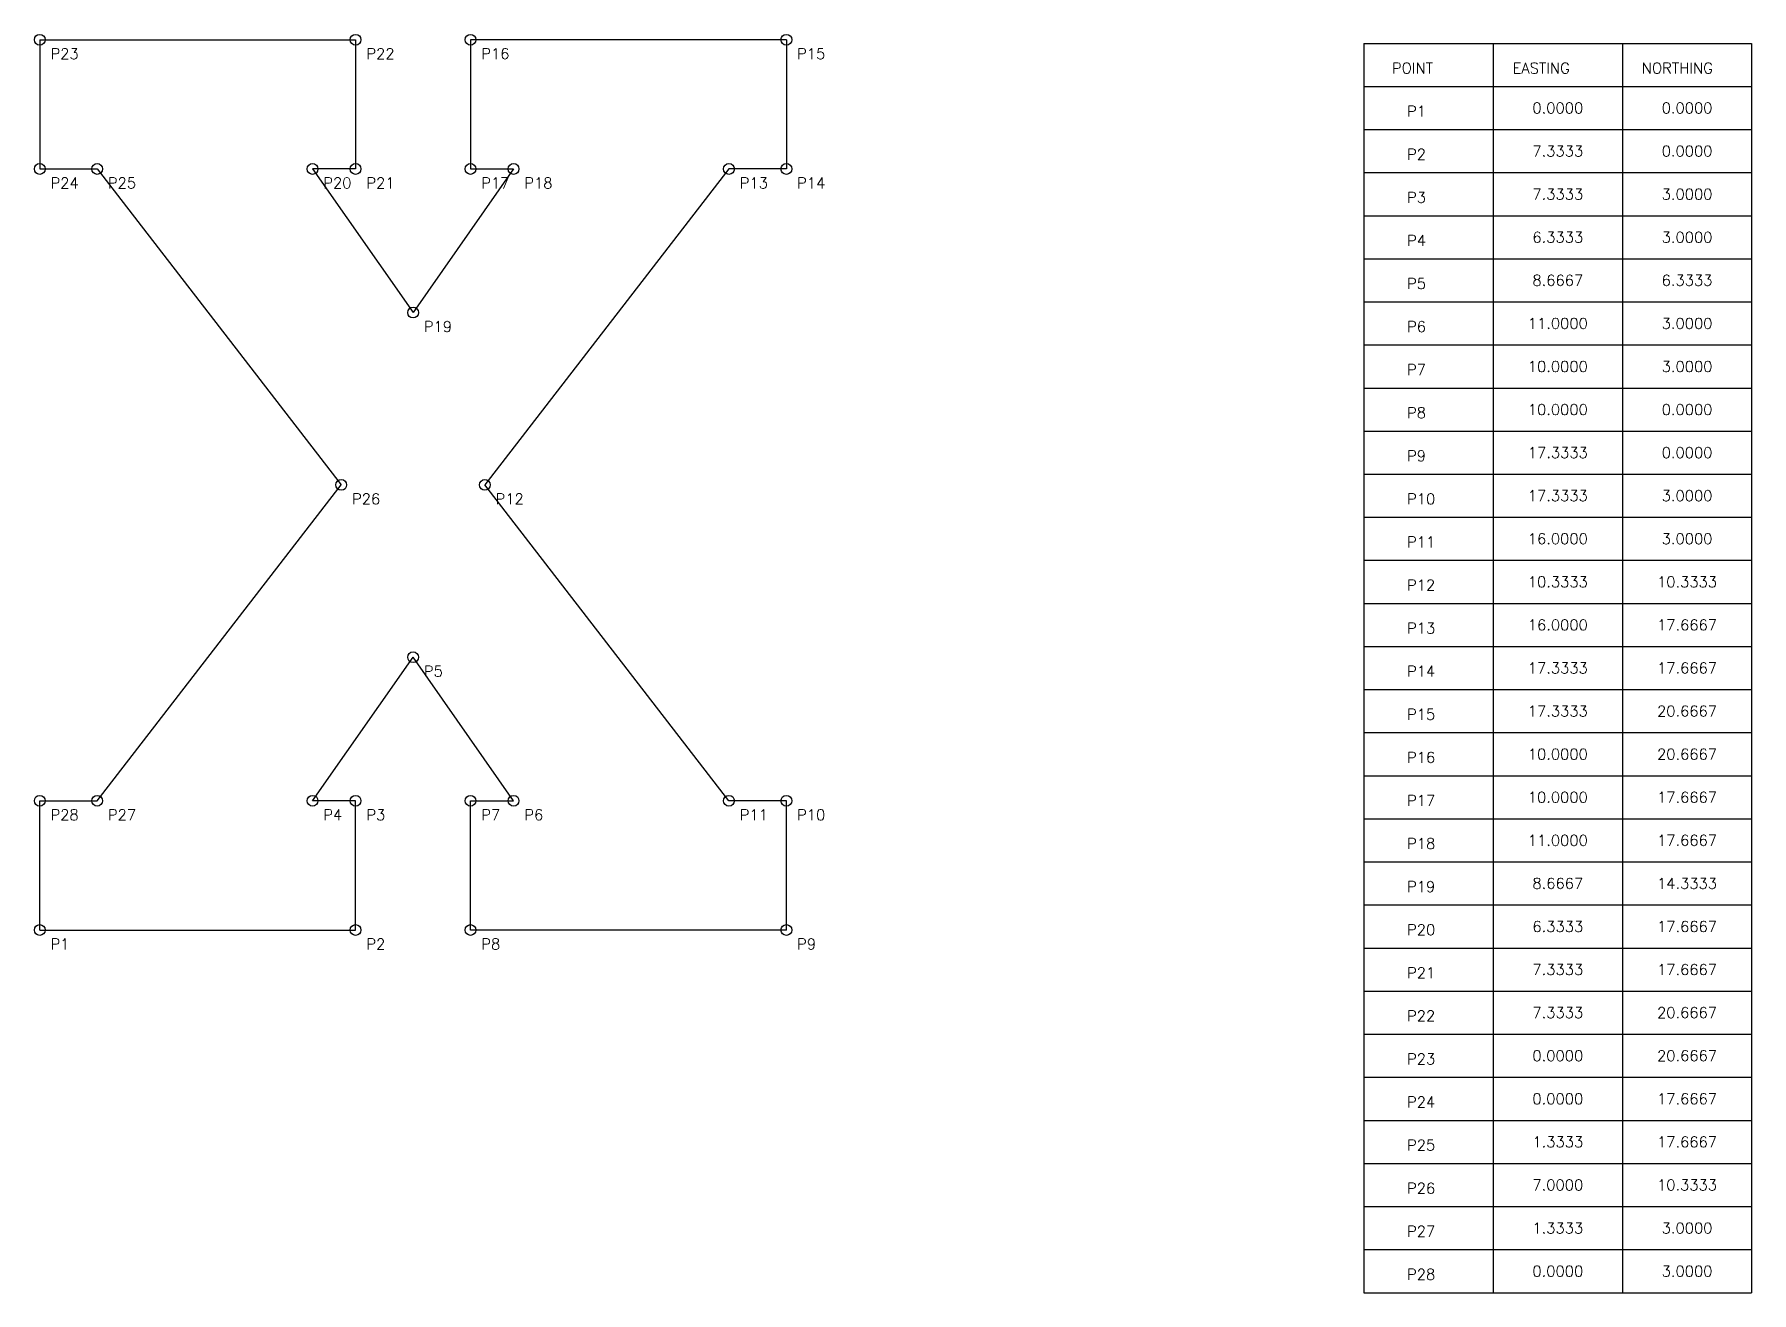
# Model space of a CAD drawing. Header units: inches. Extents: x -0.1 to 39.7, y -8.4 to 20.8.
import ezdxf
from ezdxf.enums import TextEntityAlignment as Align

# ---------------------------------------------------------------- set-up
doc = ezdxf.new("R2010")
doc.units = ezdxf.units.IN
doc.header["$MEASUREMENT"] = 0
doc.layers.add('LETTERE', color=7, linetype='Continuous')
doc.styles.add('romans', font='romans.shx', dxfattribs={"height": 0.25})

msp = doc.modelspace()

# ---------------------------------------------------------------- linework, layer by layer
for p, q in [((30.741, 20.582), (39.741, 20.582)), ((30.741, 20.582), (30.741, 17.582)), ((30.741, 20.582), (30.741, -8.418)), ((33.741, 20.582), (33.741, 17.582)), ((33.741, 20.582), (33.741, -8.418)), ((36.741, 20.582), (36.741, 17.582)), ((36.741, 20.582), (36.741, -8.418)), ((39.741, 20.582), (39.741, 17.582)), ((39.741, 20.582), (39.741, -8.418)), ((30.741, 19.582), (39.741, 19.582)), ((30.741, 18.582), (39.741, 18.582)), ((30.741, 17.582), (39.741, 17.582)), ((30.741, 16.582), (39.741, 16.582)), ((30.741, 15.582), (39.741, 15.582)), ((30.741, 14.582), (39.741, 14.582)), ((30.741, 13.582), (39.741, 13.582)), ((30.741, 12.582), (39.741, 12.582)), ((30.741, 11.582), (39.741, 11.582)), ((30.741, 10.582), (39.741, 10.582)), ((30.741, 9.582), (39.741, 9.582)), ((30.741, 8.582), (39.741, 8.582)), ((30.741, 7.582), (39.741, 7.582)), ((30.741, 6.582), (39.741, 6.582)), ((30.741, 5.582), (39.741, 5.582)), ((30.741, 4.582), (39.741, 4.582)), ((30.741, 3.582), (39.741, 3.582)), ((30.741, 2.582), (39.741, 2.582)), ((30.741, 1.582), (39.741, 1.582)), ((30.741, 0.582), (39.741, 0.582)), ((30.741, -0.418), (39.741, -0.418)), ((30.741, -1.418), (39.741, -1.418)), ((30.741, -2.418), (39.741, -2.418)), ((30.741, -3.418), (39.741, -3.418)), ((30.741, -4.418), (39.741, -4.418)), ((30.741, -5.418), (39.741, -5.418)), ((30.741, -6.418), (39.741, -6.418)), ((30.741, -7.418), (39.741, -7.418)), ((30.741, -8.418), (39.741, -8.418))]:
    msp.add_line(p, q)
at = {"color": 3}
for centre in [(0, 20.667), (7.333, 20.667), (10, 20.667), (17.333, 20.667), (0, 17.667), (1.333, 17.667), (6.333, 17.667), (7.333, 17.667), (10, 17.667), (11, 17.667), (16, 17.667), (17.333, 17.667), (8.667, 14.333), (7, 10.333), (10.333, 10.333), (8.667, 6.333), (0, 3), (1.333, 3), (6.333, 3), (7.333, 3), (10, 3), (11, 3), (16, 3), (17.333, 3), (0, 0), (7.333, 0), (10, 0), (17.333, 0)]:
    msp.add_circle(centre, 0.125, dxfattribs=at)
at = {"layer": 'LETTERE', "color": 1}
for points in [[(0, 20.667), (0, 17.667), (1.333, 17.667), (7, 10.333)], [(0, 20.667), (7.333, 20.667), (7.333, 17.667), (6.333, 17.667)], [(17.333, 20.667), (10, 20.667), (10, 17.667), (11, 17.667)], [(17.333, 20.667), (17.333, 17.667), (16, 17.667), (10.333, 10.333)], [(6.333, 17.667), (8.667, 14.333)], [(11, 17.667), (8.667, 14.333)], [(0, 0), (0, 3), (1.333, 3), (7, 10.333)], [(17.333, 0), (17.333, 3), (16, 3), (10.333, 10.333)], [(6.333, 3), (8.667, 6.333)], [(11, 3), (8.667, 6.333)], [(0, 0), (7.333, 0), (7.333, 3), (6.333, 3)], [(17.333, 0), (10, 0), (10, 3), (11, 3)]]:
    msp.add_lwpolyline(points, dxfattribs=at)

# ---------------------------------------------------------------- texts
at = {"style": 'romans'}
for s, p in [('P23', (0.25, 20.217)), ('P22', (7.583, 20.217)), ('P16', (10.25, 20.217)), ('P15', (17.583, 20.217)), ('POINT', (31.391, 19.882)), ('EASTING', (34.191, 19.882)), ('NORTHING', (37.191, 19.882)), ('P1', (31.741, 18.882)), ('P2', (31.741, 17.882)), ('P24', (0.25, 17.217)), ('P25', (1.583, 17.217)), ('P20', (6.583, 17.217)), ('P21', (7.583, 17.217)), ('P17', (10.25, 17.217)), ('P18', (11.25, 17.217)), ('P13', (16.25, 17.217)), ('P14', (17.583, 17.217)), ('P3', (31.741, 16.882)), ('P4', (31.741, 15.882)), ('P5', (31.741, 14.882)), ('P19', (8.917, 13.883)), ('P6', (31.741, 13.882)), ('P7', (31.741, 12.882)), ('P8', (31.741, 11.882)), ('P9', (31.741, 10.882)), ('P26', (7.25, 9.883)), ('P12', (10.583, 9.883)), ('P10', (31.741, 9.882)), ('P11', (31.741, 8.882)), ('P12', (31.741, 7.882)), ('P13', (31.741, 6.882)), ('P5', (8.917, 5.883)), ('P14', (31.741, 5.882)), ('P15', (31.741, 4.882)), ('P16', (31.741, 3.882)), ('P28', (0.25, 2.55)), ('P27', (1.583, 2.55)), ('P4', (6.583, 2.55)), ('P3', (7.583, 2.55)), ('P7', (10.25, 2.55)), ('P6', (11.25, 2.55)), ('P11', (16.25, 2.55)), ('P10', (17.583, 2.55)), ('P17', (31.741, 2.882)), ('P18', (31.741, 1.882)), ('P19', (31.741, 0.882)), ('P20', (31.741, -0.118)), ('P1', (0.25, -0.45)), ('P2', (7.583, -0.45)), ('P8', (10.25, -0.45)), ('P9', (17.583, -0.45)), ('P21', (31.741, -1.118)), ('P22', (31.741, -2.118)), ('P23', (31.741, -3.118)), ('P24', (31.741, -4.118)), ('P25', (31.741, -5.118)), ('P26', (31.741, -6.118)), ('P27', (31.741, -7.118)), ('P28', (31.741, -8.118))]:
    msp.add_text(s, height=0.25, dxfattribs=at).set_placement(p)
for s, p in [('0.0000', (35.241, 19.082)), ('0.0000', (38.241, 19.082)), ('7.3333', (35.241, 18.082)), ('0.0000', (38.241, 18.082)), ('7.3333', (35.241, 17.082)), ('3.0000', (38.241, 17.082)), ('6.3333', (35.241, 16.082)), ('3.0000', (38.241, 16.082)), ('8.6667', (35.241, 15.082)), ('6.3333', (38.241, 15.082)), ('11.0000', (35.241, 14.082)), ('3.0000', (38.241, 14.082)), ('10.0000', (35.241, 13.082)), ('3.0000', (38.241, 13.082)), ('10.0000', (35.241, 12.082)), ('0.0000', (38.241, 12.082)), ('17.3333', (35.241, 11.082)), ('0.0000', (38.241, 11.082)), ('17.3333', (35.241, 10.082)), ('3.0000', (38.241, 10.082)), ('16.0000', (35.241, 9.082)), ('3.0000', (38.241, 9.082)), ('10.3333', (35.241, 8.082)), ('10.3333', (38.241, 8.082)), ('16.0000', (35.241, 7.082)), ('17.6667', (38.241, 7.082)), ('17.3333', (35.241, 6.082)), ('17.6667', (38.241, 6.082)), ('17.3333', (35.241, 5.082)), ('20.6667', (38.241, 5.082)), ('10.0000', (35.241, 4.082)), ('20.6667', (38.241, 4.082)), ('10.0000', (35.241, 3.082)), ('17.6667', (38.241, 3.082)), ('11.0000', (35.241, 2.082)), ('17.6667', (38.241, 2.082)), ('8.6667', (35.241, 1.082)), ('14.3333', (38.241, 1.082)), ('6.3333', (35.241, 0.082)), ('17.6667', (38.241, 0.082)), ('7.3333', (35.241, -0.918)), ('17.6667', (38.241, -0.918)), ('7.3333', (35.241, -1.918)), ('20.6667', (38.241, -1.918)), ('0.0000', (35.241, -2.918)), ('20.6667', (38.241, -2.918)), ('0.0000', (35.241, -3.918)), ('17.6667', (38.241, -3.918)), ('1.3333', (35.241, -4.918)), ('17.6667', (38.241, -4.918)), ('7.0000', (35.241, -5.918)), ('10.3333', (38.241, -5.918)), ('1.3333', (35.241, -6.918)), ('3.0000', (38.241, -6.918)), ('0.0000', (35.241, -7.918)), ('3.0000', (38.241, -7.918))]:
    msp.add_text(s, height=0.25, dxfattribs=at).set_placement(p, align=Align.MIDDLE_CENTER)

doc.saveas('drawing.dxf')
